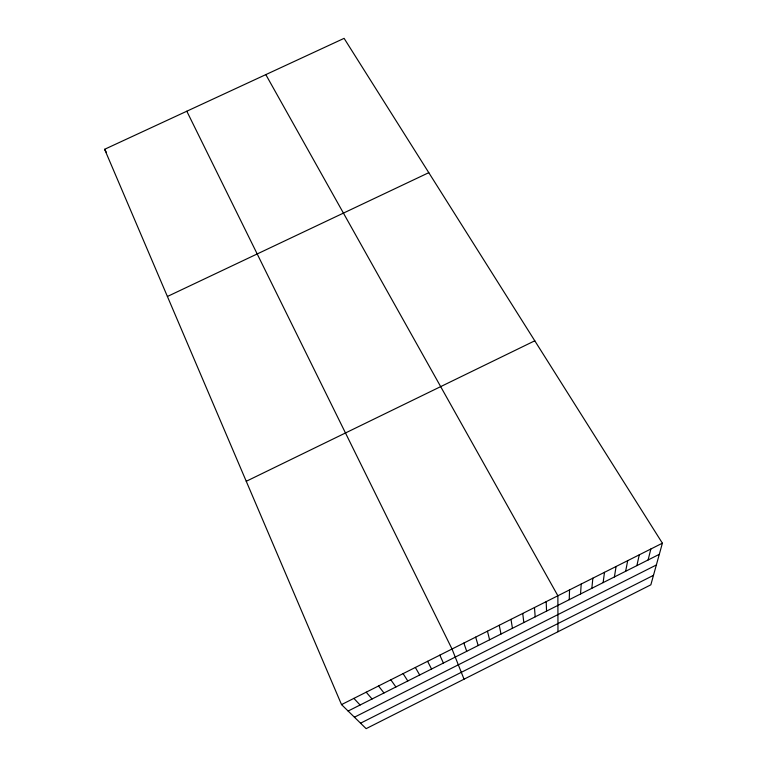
<?xml version="1.0" encoding="UTF-8"?>
<svg xmlns="http://www.w3.org/2000/svg" width="767" height="767" viewBox="0 0 767 767"><rect width="100%" height="100%" fill="white"/><g stroke="black" fill="none" stroke-linecap="round" stroke-linejoin="round"><path stroke-width="1.15" d="M569.229 599.689L569.555 589.9M580.542 593.994L581.213 584.032M591.846 588.299L592.862 578.174M603.121 582.623L604.492 572.326M614.396 576.947L616.102 566.477M625.642 571.281L627.703 560.648M636.878 565.624L639.275 554.819M648.096 559.968L650.847 549.009M662.391 543.199L650.847 584.818L366.137 728.65L341.526 704.595L104.609 149.297L344.105 38.35L662.391 543.199L341.526 704.595M348.122 711.038L659.304 554.33M354.431 717.203L656.351 564.991M360.548 723.185L653.484 575.336M246.255 481.283L534.791 340.797M167.407 296.484L428.791 172.671M353.875 698.382L360.087 705.007M366.204 692.179L372.043 698.986M378.524 685.986L383.979 692.975M390.815 679.802L395.897 686.973M403.097 673.627L407.804 680.981M104.609 149.297L106.402 152.336M415.35 667.463L419.683 674.998M265.823 74.62L557.877 595.767L557.973 631.74M427.593 661.298L431.553 669.025M186.803 111.225L452.022 649.016L464.045 679.188M439.817 655.152L443.403 663.052M463.853 643.062L466.71 651.317M475.665 637.128L478.167 645.546M487.457 631.193L489.605 639.783M499.231 625.268L501.024 634.041M510.995 619.352L512.433 628.288M522.739 613.447L523.823 622.555M534.465 607.541L535.193 616.831M546.181 601.654L546.555 611.107"/></g></svg>
